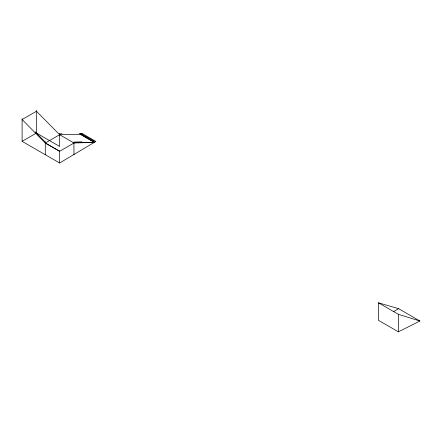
<?xml version="1.0" encoding="UTF-8"?>
<svg xmlns="http://www.w3.org/2000/svg" width="442" height="442" viewBox="0 0 442 442"><rect width="100%" height="100%" fill="white"/><g stroke="black" fill="none" stroke-linecap="round" stroke-linejoin="round"><path stroke-width="0.66" d="M22.1 118.644L22.1 141.335L59.642 162.999L59.642 150.755M59.642 162.999L95.881 141.44L81.858 133.34M22.1 141.335L36.459 133.048L59.642 146.429L59.372 133.55M45.675 141.948L45.288 142.103L35.128 131.832M45.277 154.722L45.288 142.103M94.356 142.363L73.991 143.004L59.642 134.722L36.459 111.251L22.1 119.544L45.277 143.009L59.642 134.722L80.483 134.396L82.085 133.473M73.908 142.219L73.991 154.717M59.642 151.286L45.288 143.004L59.642 151.286L73.991 143.004M393.303 311.759L398.64 308.676L419.9 321.025L398.391 331.826L378.468 320.323L378.468 302.814L398.64 308.676M73.991 142.103L81.941 141.86M59.642 133.821L62.024 133.782M73.477 142.711L94.317 142.385L80.483 134.396M378.468 302.814L398.391 314.323L419.9 321.025M36.283 110.174L36.459 133.048M398.391 314.323L398.391 331.826M80.682 133.495L79.267 133.517L93.102 141.501L94.511 141.479L80.682 133.495"/></g></svg>
